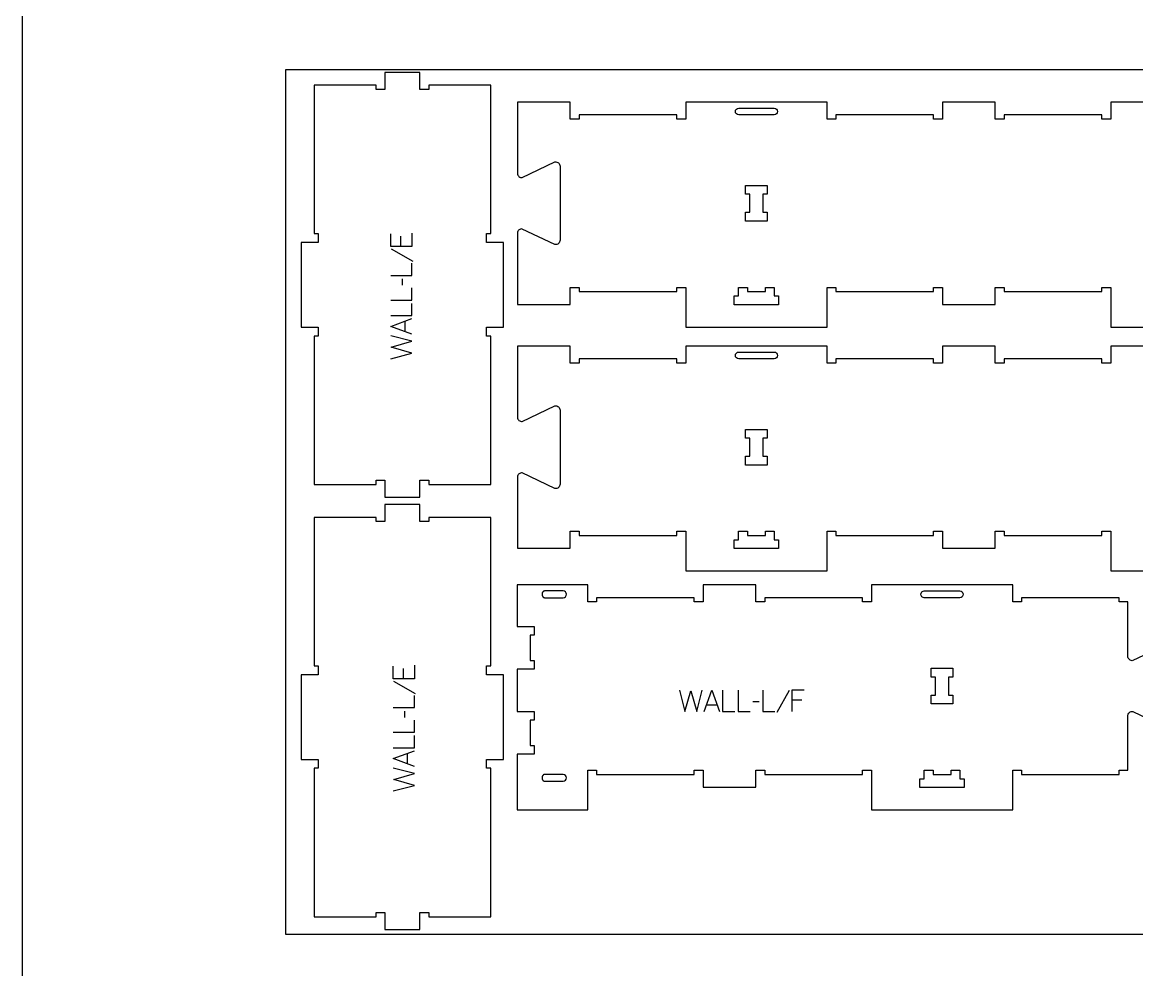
# Model space of a CAD drawing. Extents: x -34195 to -31012, y -10461 to -4867.
# Drawn here: x -34195 to -32622, y -8161 to -6824 of the extents above; entities that cross this region are included whole.
import ezdxf

# ---------------------------------------------------------------- set-up
doc = ezdxf.new("R2010")
doc.units = 0
for name, color, linetype in [('0_SHEET_SPRUCEPLY_2440X122', 1, 'CONTINUOUS'), ('1_ANYTOOL_1MMDEEP_LABELS_S', 2, 'CONTINUOUS'), ('3_ANYTOOL_CUTTHROUGH_INSID', 4, 'CONTINUOUS'), ('4_ANYTOOL_CUTTHROUGH_OUTSI', 5, 'CONTINUOUS'), ('DONOTCUT', 18, 'CONTINUOUS')]:
    doc.layers.add(name, color=color, linetype=linetype)

msp = doc.modelspace()

# ---------------------------------------------------------------- linework, layer by layer
at = {"layer": '0_SHEET_SPRUCEPLY_2440X122'}
msp.add_lwpolyline([(-33823.6, -6891.2), (-33823.6, -8111.2), (-31383.6, -8111.2), (-31383.6, -6891.2)], close=True, dxfattribs=at)
at = {"layer": '1_ANYTOOL_1MMDEEP_LABELS_S'}
for points in [[(-33645.2, -7121.6), (-33645.2, -7140.6), (-33675.2, -7140.6), (-33675.2, -7122.8)], [(-33661.3, -7125.9), (-33661.3, -7140.6)], [(-33674.7, -7144), (-33644, -7161.2)], [(-33675.2, -7181.3), (-33645.2, -7181.3), (-33645.2, -7164.2)], [(-33659.1, -7186.4), (-33659, -7195.2)], [(-33675.2, -7216.1), (-33645.2, -7216.1), (-33645.2, -7199)], [(-33675.2, -7238), (-33645.2, -7238), (-33645.2, -7220.9)], [(-33645.2, -7264.2), (-33675.2, -7253.3), (-33645.2, -7242.2)], [(-33654.8, -7260.7), (-33654.8, -7245.8)], [(-33675.2, -7298.9), (-33645.2, -7291.2), (-33674.3, -7282.7), (-33645.2, -7274.3), (-33675.2, -7266.8)], [(-33641.8, -7731.6), (-33641.8, -7750.6), (-33671.8, -7750.6), (-33671.8, -7732.8)], [(-33657.8, -7735.9), (-33657.8, -7750.6)], [(-33671.3, -7754), (-33640.5, -7771.2)], [(-33267.5, -7766.9), (-33259.8, -7796.9), (-33251.3, -7767.8), (-33242.8, -7796.9), (-33235.3, -7766.9)], [(-33232.8, -7796.9), (-33221.9, -7766.9), (-33210.8, -7796.9)], [(-33206.5, -7766.9), (-33206.5, -7796.9), (-33189.4, -7796.9)], [(-33184.7, -7766.9), (-33184.7, -7796.9), (-33167.6, -7796.9)], [(-33149.8, -7766.9), (-33149.8, -7796.9), (-33132.7, -7796.9)], [(-33112.6, -7767.4), (-33129.8, -7798.2)], [(-33091.3, -7766.9), (-33109, -7766.9), (-33109, -7796.9)], [(-33671.8, -7791.3), (-33641.8, -7791.3), (-33641.8, -7774.2)], [(-33229.3, -7787.4), (-33214.4, -7787.4)], [(-33155, -7783), (-33163.8, -7783.1)], [(-33094.5, -7780.9), (-33109, -7780.9)], [(-33655.7, -7796.4), (-33655.6, -7805.2)], [(-33671.8, -7826.1), (-33641.8, -7826.1), (-33641.8, -7809)], [(-33671.8, -7848), (-33641.8, -7848), (-33641.8, -7830.9)], [(-33641.8, -7874.2), (-33671.8, -7863.3), (-33641.8, -7852.2)], [(-33651.3, -7870.7), (-33651.3, -7855.8)], [(-33671.8, -7908.9), (-33641.8, -7901.2), (-33670.9, -7892.7), (-33641.8, -7884.3), (-33671.8, -7876.8)]]:
    msp.add_lwpolyline(points, dxfattribs=at)
at = {"layer": '3_ANYTOOL_CUTTHROUGH_INSID', "color": 4}
for points in [[(-33183.8, -6945.2), (-33133.8, -6945.2, -1), (-33133.8, -6954.7), (-33183.8, -6954.7, -1)], [(-33183.8, -7289.5), (-33133.8, -7289.5, -1), (-33133.8, -7299), (-33183.8, -7299, -1)], [(-33431.8, -7626.7), (-33457.5, -7626.7), (-33457.6, -7626.7), (-33457.7, -7626.7), (-33457.8, -7626.7), (-33457.9, -7626.7), (-33458, -7626.7), (-33458.1, -7626.7), (-33458.2, -7626.8), (-33458.3, -7626.8), (-33458.4, -7626.8), (-33458.5, -7626.8), (-33458.6, -7626.9), (-33458.7, -7626.9), (-33458.8, -7626.9), (-33458.9, -7627), (-33459, -7627), (-33459.1, -7627), (-33459.2, -7627.1), (-33459.2, -7627.1), (-33459.3, -7627.2), (-33459.4, -7627.3), (-33459.5, -7627.3), (-33459.6, -7627.4), (-33459.7, -7627.4), (-33459.8, -7627.5), (-33459.9, -7627.6), (-33459.9, -7627.6), (-33460, -7627.7), (-33460.1, -7627.8), (-33460.2, -7627.9), (-33460.3, -7628), (-33460.3, -7628), (-33460.4, -7628.1), (-33460.5, -7628.2), (-33460.5, -7628.3), (-33460.6, -7628.4), (-33460.7, -7628.5), (-33460.7, -7628.6), (-33460.8, -7628.7), (-33460.9, -7628.8), (-33460.9, -7628.9), (-33461, -7629), (-33461, -7629.1), (-33461.1, -7629.2), (-33461.1, -7629.3), (-33461.1, -7629.4), (-33461.2, -7629.5), (-33461.2, -7629.6), (-33461.3, -7629.7), (-33461.3, -7629.8), (-33461.3, -7629.9), (-33461.3, -7630), (-33461.4, -7630.1), (-33461.4, -7630.3), (-33461.4, -7630.4), (-33461.4, -7630.5), (-33461.5, -7630.6), (-33461.5, -7630.7), (-33461.5, -7630.8), (-33461.5, -7630.9), (-33461.5, -7631), (-33461.5, -7631.1), (-33461.5, -7631.2), (-33461.5, -7631.3), (-33461.5, -7631.4), (-33461.5, -7631.5), (-33461.5, -7631.7), (-33461.5, -7631.8), (-33461.5, -7631.9), (-33461.5, -7632), (-33461.5, -7632.1), (-33461.5, -7632.2), (-33461.5, -7632.3), (-33461.4, -7632.4), (-33461.4, -7632.5), (-33461.4, -7632.6), (-33461.4, -7632.7), (-33461.3, -7632.8), (-33461.3, -7632.9), (-33461.3, -7633.1), (-33461.3, -7633.2), (-33461.2, -7633.3), (-33461.2, -7633.4), (-33461.1, -7633.5), (-33461.1, -7633.6), (-33461.1, -7633.7), (-33461, -7633.8), (-33461, -7633.9), (-33460.9, -7634), (-33460.9, -7634.1), (-33460.8, -7634.2), (-33460.7, -7634.3), (-33460.7, -7634.4), (-33460.6, -7634.5), (-33460.5, -7634.6), (-33460.5, -7634.7), (-33460.4, -7634.8), (-33460.3, -7634.8), (-33460.3, -7634.9), (-33460.2, -7635), (-33460.1, -7635.1), (-33460, -7635.2), (-33459.9, -7635.2), (-33459.9, -7635.3), (-33459.8, -7635.4), (-33459.7, -7635.4), (-33459.6, -7635.5), (-33459.5, -7635.6), (-33459.4, -7635.6), (-33459.3, -7635.7), (-33459.2, -7635.7), (-33459.2, -7635.8), (-33459.1, -7635.8), (-33459, -7635.9), (-33458.9, -7635.9), (-33458.8, -7636), (-33458.7, -7636), (-33458.6, -7636), (-33458.5, -7636.1), (-33458.4, -7636.1), (-33458.3, -7636.1), (-33458.2, -7636.1), (-33458.1, -7636.1), (-33458, -7636.2), (-33457.9, -7636.2), (-33457.8, -7636.2), (-33457.7, -7636.2), (-33457.6, -7636.2), (-33457.5, -7636.2), (-33431.8, -7636.2, 1)], [(-32921.8, -7626.7), (-32871.8, -7626.7, -1), (-32871.8, -7636.2), (-32921.8, -7636.2, -1)], [(-33431.8, -7895.2, 1), (-33431.8, -7885.7), (-33457.5, -7885.7), (-33457.6, -7885.7), (-33457.7, -7885.7), (-33457.8, -7885.7), (-33457.9, -7885.7), (-33458, -7885.7), (-33458.1, -7885.7), (-33458.2, -7885.8), (-33458.3, -7885.8), (-33458.4, -7885.8), (-33458.5, -7885.8), (-33458.6, -7885.9), (-33458.7, -7885.9), (-33458.8, -7885.9), (-33458.9, -7886), (-33459, -7886), (-33459.1, -7886), (-33459.2, -7886.1), (-33459.2, -7886.1), (-33459.3, -7886.2), (-33459.4, -7886.3), (-33459.5, -7886.3), (-33459.6, -7886.4), (-33459.7, -7886.4), (-33459.8, -7886.5), (-33459.9, -7886.6), (-33459.9, -7886.6), (-33460, -7886.7), (-33460.1, -7886.8), (-33460.2, -7886.9), (-33460.3, -7887), (-33460.3, -7887), (-33460.4, -7887.1), (-33460.5, -7887.2), (-33460.5, -7887.3), (-33460.6, -7887.4), (-33460.7, -7887.5), (-33460.7, -7887.6), (-33460.8, -7887.7), (-33460.9, -7887.8), (-33460.9, -7887.9), (-33461, -7888), (-33461, -7888.1), (-33461.1, -7888.2), (-33461.1, -7888.3), (-33461.1, -7888.4), (-33461.2, -7888.5), (-33461.2, -7888.6), (-33461.3, -7888.7), (-33461.3, -7888.8), (-33461.3, -7888.9), (-33461.3, -7889), (-33461.4, -7889.1), (-33461.4, -7889.3), (-33461.4, -7889.4), (-33461.4, -7889.5), (-33461.5, -7889.6), (-33461.5, -7889.7), (-33461.5, -7889.8), (-33461.5, -7889.9), (-33461.5, -7890), (-33461.5, -7890.1), (-33461.5, -7890.2), (-33461.5, -7890.3), (-33461.5, -7890.4), (-33461.5, -7890.5), (-33461.5, -7890.7), (-33461.5, -7890.8), (-33461.5, -7890.9), (-33461.5, -7891), (-33461.5, -7891.1), (-33461.5, -7891.2), (-33461.5, -7891.3), (-33461.4, -7891.4), (-33461.4, -7891.5), (-33461.4, -7891.6), (-33461.4, -7891.7), (-33461.3, -7891.8), (-33461.3, -7891.9), (-33461.3, -7892.1), (-33461.3, -7892.2), (-33461.2, -7892.3), (-33461.2, -7892.4), (-33461.1, -7892.5), (-33461.1, -7892.6), (-33461.1, -7892.7), (-33461, -7892.8), (-33461, -7892.9), (-33460.9, -7893), (-33460.9, -7893.1), (-33460.8, -7893.2), (-33460.7, -7893.3), (-33460.7, -7893.4), (-33460.6, -7893.5), (-33460.5, -7893.6), (-33460.5, -7893.7), (-33460.4, -7893.8), (-33460.3, -7893.8), (-33460.3, -7893.9), (-33460.2, -7894), (-33460.1, -7894.1), (-33460, -7894.2), (-33459.9, -7894.2), (-33459.9, -7894.3), (-33459.8, -7894.4), (-33459.7, -7894.4), (-33459.6, -7894.5), (-33459.5, -7894.6), (-33459.4, -7894.6), (-33459.3, -7894.7), (-33459.2, -7894.7), (-33459.2, -7894.8), (-33459.1, -7894.8), (-33459, -7894.9), (-33458.9, -7894.9), (-33458.8, -7895), (-33458.7, -7895), (-33458.6, -7895), (-33458.5, -7895.1), (-33458.4, -7895.1), (-33458.3, -7895.1), (-33458.2, -7895.1), (-33458.1, -7895.1), (-33458, -7895.2), (-33457.9, -7895.2), (-33457.8, -7895.2), (-33457.7, -7895.2), (-33457.6, -7895.2), (-33457.5, -7895.2)]]:
    msp.add_lwpolyline(points, format="xyb", close=True, dxfattribs=at)
for points in [[(-33168.1, -7092.3), (-33168.1, -7066.8), (-33174.1, -7066.8), (-33174.1, -7054.3), (-33143.6, -7054.3), (-33143.6, -7066.8), (-33149.6, -7066.8), (-33149.6, -7092.3), (-33143.6, -7092.3), (-33143.6, -7104.8), (-33174.1, -7104.8), (-33174.1, -7092.3)], [(-33146.1, -7204.2), (-33146.1, -7198.2), (-33133.6, -7198.2), (-33133.6, -7210.2), (-33127.6, -7210.2), (-33127.6, -7222.7), (-33190.1, -7222.7), (-33190.1, -7210.2), (-33184.1, -7210.2), (-33184.1, -7198.2), (-33171.6, -7198.2), (-33171.6, -7204.2)], [(-33168.1, -7436.6), (-33168.1, -7411.1), (-33174.1, -7411.1), (-33174.1, -7398.6), (-33143.6, -7398.6), (-33143.6, -7411.1), (-33149.6, -7411.1), (-33149.6, -7436.6), (-33143.6, -7436.6), (-33143.6, -7449.1), (-33174.1, -7449.1), (-33174.1, -7436.6)], [(-33146.1, -7548.5), (-33146.1, -7542.5), (-33133.6, -7542.5), (-33133.6, -7554.5), (-33127.6, -7554.5), (-33127.6, -7567), (-33190.1, -7567), (-33190.1, -7554.5), (-33184.1, -7554.5), (-33184.1, -7542.5), (-33171.6, -7542.5), (-33171.6, -7548.5)], [(-32906, -7773.7), (-32906, -7748.2), (-32912, -7748.2), (-32912, -7735.7), (-32881.5, -7735.7), (-32881.5, -7748.2), (-32887.5, -7748.2), (-32887.5, -7773.7), (-32881.5, -7773.7), (-32881.5, -7786.2), (-32912, -7786.2), (-32912, -7773.7)], [(-32884, -7885.7), (-32884, -7879.7), (-32871.5, -7879.7), (-32871.5, -7891.7), (-32865.5, -7891.7), (-32865.5, -7904.2), (-32928, -7904.2), (-32928, -7891.7), (-32922, -7891.7), (-32922, -7879.7), (-32909.5, -7879.7), (-32909.5, -7885.7)]]:
    msp.add_lwpolyline(points, close=True, dxfattribs=at)
at = {"layer": '4_ANYTOOL_CUTTHROUGH_OUTSI', "color": 5}
for points in [[(-33533.9, -7122.4), (-33533.9, -6912.9), (-33621.4, -6912.9), (-33621.4, -6918.9), (-33633.9, -6918.9), (-33633.9, -6894.9), (-33683.4, -6894.9), (-33683.4, -6918.9), (-33695.9, -6918.9), (-33695.9, -6912.9), (-33783.4, -6912.9), (-33783.4, -7122.4), (-33777.4, -7122.4), (-33777.4, -7134.9), (-33801.4, -7134.9), (-33801.4, -7254.4), (-33777.4, -7254.4), (-33777.4, -7266.9), (-33783.4, -7266.9), (-33783.4, -7476.4), (-33695.9, -7476.4), (-33695.9, -7470.4), (-33683.4, -7470.4), (-33683.4, -7494.4), (-33633.9, -7494.4), (-33633.9, -7470.4), (-33621.4, -7470.4), (-33621.4, -7476.4), (-33533.9, -7476.4), (-33533.9, -7266.9), (-33539.9, -7266.9), (-33539.9, -7254.4), (-33515.9, -7254.4), (-33515.9, -7134.9), (-33539.9, -7134.9), (-33539.9, -7122.4)], [(-33533.9, -7732.4), (-33533.9, -7522.9), (-33621.4, -7522.9), (-33621.4, -7528.9), (-33633.9, -7528.9), (-33633.9, -7504.9), (-33683.4, -7504.9), (-33683.4, -7528.9), (-33695.9, -7528.9), (-33695.9, -7522.9), (-33783.4, -7522.9), (-33783.4, -7732.4), (-33777.4, -7732.4), (-33777.4, -7744.9), (-33801.4, -7744.9), (-33801.4, -7864.4), (-33777.4, -7864.4), (-33777.4, -7876.9), (-33783.4, -7876.9), (-33783.4, -8086.4), (-33695.9, -8086.4), (-33695.9, -8080.4), (-33683.4, -8080.4), (-33683.4, -8104.4), (-33633.9, -8104.4), (-33633.9, -8080.4), (-33621.4, -8080.4), (-33621.4, -8086.4), (-33533.9, -8086.4), (-33533.9, -7876.9), (-33539.9, -7876.9), (-33539.9, -7864.4), (-33515.9, -7864.4), (-33515.9, -7744.9), (-33539.9, -7744.9), (-33539.9, -7732.4)]]:
    msp.add_lwpolyline(points, close=True, dxfattribs=at)
for points in [[(-32459.1, -6936.7), (-32658.6, -6936.7), (-32658.6, -6960.7), (-32671.1, -6960.7), (-32671.1, -6954.7), (-32809.1, -6954.7), (-32809.1, -6960.7), (-32821.6, -6960.7), (-32821.6, -6936.7), (-32896.1, -6936.7), (-32896.1, -6960.7), (-32908.6, -6960.7), (-32908.6, -6954.7), (-33046.6, -6954.7), (-33046.6, -6960.7), (-33059.1, -6960.7), (-33059.1, -6936.7), (-33258.6, -6936.7), (-33258.6, -6960.7), (-33271.1, -6960.7), (-33271.1, -6954.7), (-33409.1, -6954.7), (-33409.1, -6960.7), (-33421.6, -6960.7), (-33421.6, -6936.7), (-33496.1, -6936.7), (-33496.1, -6960.5), (-33496.1, -7037.4), (-33496.1, -7037.4, 0.220464), (-33494.1, -7041.8, 0.218884), (-33489.4, -7043.1), (-33443.4, -7021.2), (-33443.4, -7021.2), (-33443.4, -7021.2, -0.220464), (-33438.3, -7022.6, -0.220464), (-33436.1, -7027.3), (-33436.1, -7131.6, -0.220464), (-33438.3, -7136.3, -0.220464), (-33443.4, -7137.7), (-33443.4, -7137.7), (-33443.4, -7137.7), (-33489.4, -7115.9), (-33489.4, -7115.9, 0.461625), (-33496.1, -7121.5), (-33496.1, -7222.2), (-33421.6, -7222.2), (-33421.6, -7198.2), (-33409.1, -7198.2), (-33409.1, -7204.2), (-33271.1, -7204.2), (-33271.1, -7198.2), (-33258.6, -7198.2), (-33258.6, -7254.2), (-33059.1, -7254.2), (-33059.1, -7198.2), (-33046.6, -7198.2), (-33046.6, -7204.2), (-32908.6, -7204.2), (-32908.6, -7198.2), (-32896.1, -7198.2), (-32896.1, -7222.2), (-32821.6, -7222.2), (-32821.6, -7198.2), (-32809.1, -7198.2), (-32809.1, -7204.2), (-32671.1, -7204.2), (-32671.1, -7198.2), (-32658.6, -7198.2), (-32658.6, -7254.2), (-32459.1, -7254.2)], [(-32459.1, -7281), (-32658.6, -7281), (-32658.6, -7305), (-32671.1, -7305), (-32671.1, -7299), (-32809.1, -7299), (-32809.1, -7305), (-32821.6, -7305), (-32821.6, -7281), (-32896.1, -7281), (-32896.1, -7305), (-32908.6, -7305), (-32908.6, -7299), (-33046.6, -7299), (-33046.6, -7305), (-33059.1, -7305), (-33059.1, -7281), (-33258.6, -7281), (-33258.6, -7305), (-33271.1, -7305), (-33271.1, -7299), (-33409.1, -7299), (-33409.1, -7305), (-33421.6, -7305), (-33421.6, -7281), (-33496.1, -7281), (-33496.1, -7304.8), (-33496.1, -7381.7), (-33496.1, -7381.7, 0.220464), (-33494.1, -7386.1, 0.218884), (-33489.4, -7387.4), (-33443.4, -7365.5), (-33443.4, -7365.5), (-33443.4, -7365.5, -0.220464), (-33438.3, -7366.9, -0.220464), (-33436.1, -7371.7), (-33436.1, -7475.9, -0.220464), (-33438.3, -7480.7, -0.220464), (-33443.4, -7482.1), (-33443.4, -7482.1), (-33443.4, -7482.1), (-33489.4, -7460.2), (-33489.4, -7460.2, 0.461625), (-33496.1, -7465.9), (-33496.1, -7566.5), (-33421.6, -7566.5), (-33421.6, -7542.5), (-33409.1, -7542.5), (-33409.1, -7548.5), (-33271.1, -7548.5), (-33271.1, -7542.5), (-33258.6, -7542.5), (-33258.6, -7598.5), (-33059.1, -7598.5), (-33059.1, -7542.5), (-33046.6, -7542.5), (-33046.6, -7548.5), (-32908.6, -7548.5), (-32908.6, -7542.5), (-32896.1, -7542.5), (-32896.1, -7566.5), (-32821.6, -7566.5), (-32821.6, -7542.5), (-32809.1, -7542.5), (-32809.1, -7548.5), (-32671.1, -7548.5), (-32671.1, -7542.5), (-32658.6, -7542.5), (-32658.6, -7598.5), (-32459.1, -7598.5)], [(-32581.2, -7703.1), (-32627.2, -7725), (-32627.2, -7725), (-32627.2, -7725, -0.463455), (-32634.5, -7718.9), (-32634.5, -7642.2), (-32646.5, -7642.2), (-32646.5, -7636.2), (-32784.5, -7636.2), (-32784.5, -7642.2), (-32797, -7642.2), (-32797, -7618.2), (-32996.5, -7618.2), (-32996.5, -7642.2), (-33009, -7642.2), (-33009, -7636.2), (-33147, -7636.2), (-33147, -7642.2), (-33159.5, -7642.2), (-33159.5, -7618.2), (-33234, -7618.2), (-33234, -7642.2), (-33246.5, -7642.2), (-33246.5, -7636.2), (-33384.5, -7636.2), (-33384.5, -7636.2), (-33384.5, -7642.2), (-33397, -7642.2), (-33397, -7618.2), (-33496.5, -7618.2), (-33496.5, -7676.7), (-33472.5, -7676.7), (-33472.5, -7689.2), (-33478.5, -7689.2), (-33478.5, -7724.7), (-33472.5, -7724.7), (-33472.5, -7737.2), (-33496.5, -7737.2), (-33496.5, -7796.7), (-33472.5, -7796.7), (-33472.5, -7809.2), (-33478.5, -7809.2), (-33478.5, -7844.7), (-33472.5, -7844.7), (-33472.5, -7857.2), (-33496.5, -7857.2), (-33496.5, -7903.9), (-33496.5, -7915.9), (-33496.5, -7935.7), (-33397, -7935.7), (-33397, -7879.7), (-33384.5, -7879.7), (-33384.5, -7885.7), (-33246.5, -7885.7), (-33246.5, -7879.7), (-33234, -7879.7), (-33234, -7903.7), (-33159.5, -7903.7), (-33159.5, -7879.7), (-33147, -7879.7), (-33147, -7885.7), (-33009, -7885.7), (-33009, -7879.7), (-32996.5, -7879.7), (-32996.5, -7935.7), (-32797, -7935.7), (-32797, -7879.7), (-32784.5, -7879.7), (-32784.5, -7885.7), (-32646.5, -7885.7), (-32646.5, -7879.7), (-32634.5, -7879.7), (-32634.5, -7803), (-32634.5, -7803, -0.463455), (-32627.2, -7796.9), (-32627.2, -7796.9), (-32627.2, -7796.9), (-32581.2, -7818.7)]]:
    msp.add_lwpolyline(points, format="xyb", dxfattribs=at)
at = {"layer": 'DONOTCUT'}
msp.add_lwpolyline([(-34195.3, -10460.6), (-31011.9, -10460.6), (-31011.9, -4867.2), (-34195.3, -4867.2)], close=True, dxfattribs=at)

doc.saveas('drawing.dxf')
